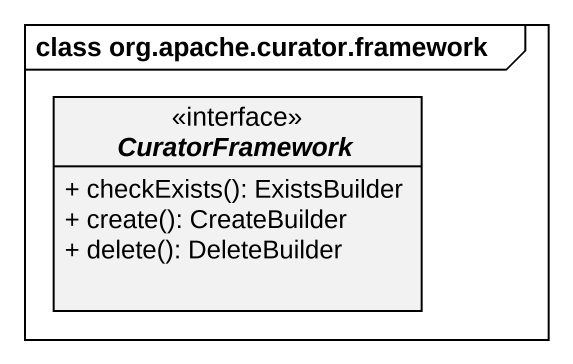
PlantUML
@startuml
mainframe class org.apache.curator.framework
hide circle
hide empty members
skinparam classAttributeIconSize 0
interface CuratorFramework <<interface>> {
  + checkExists(): ExistsBuilder
  + create(): CreateBuilder
  + delete(): DeleteBuilder
}
@enduml
